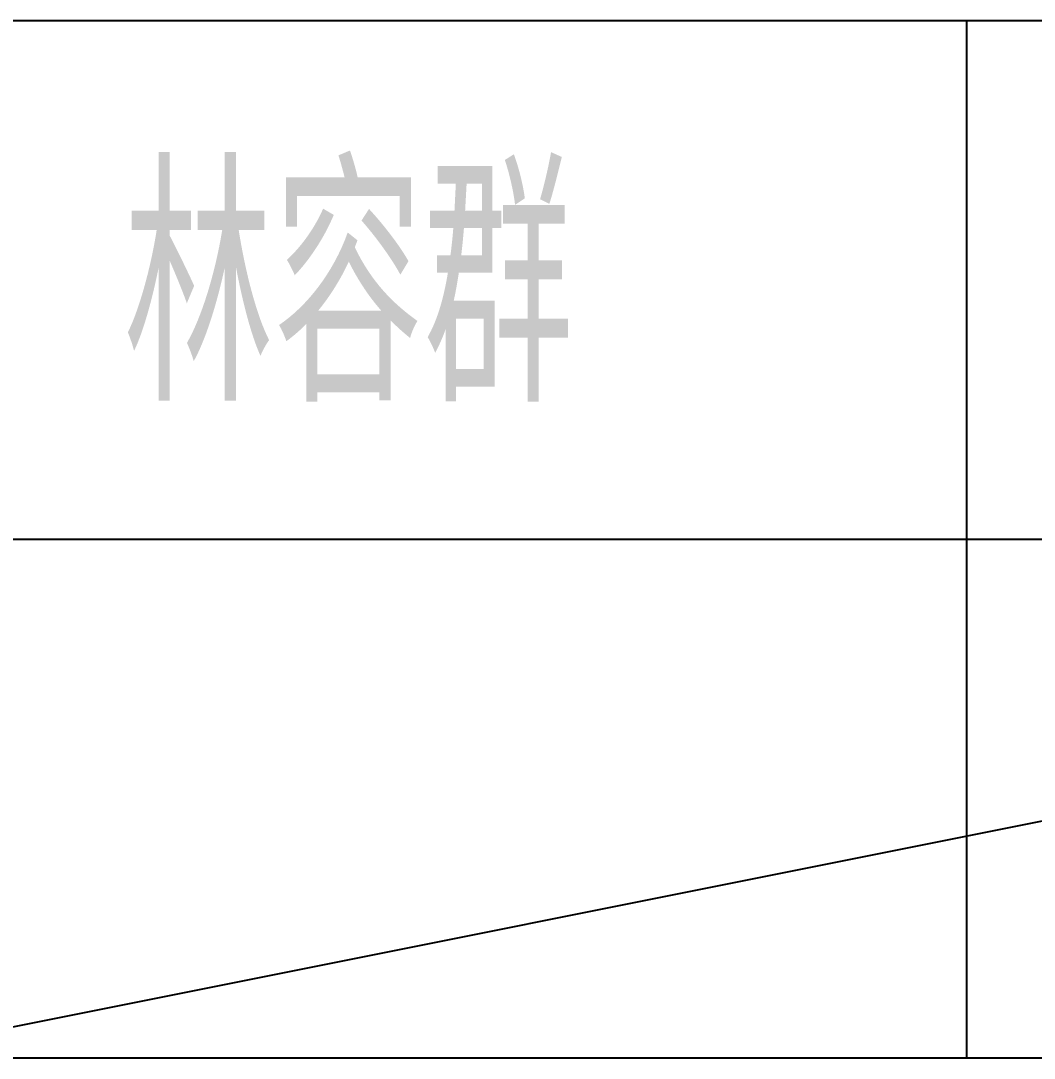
# Model space of a CAD drawing. Extents: x 93518 to 937116, y -359949 to 58022.
# Drawn here: x 755615 to 756982, y -120175 to -118775 of the extents above; entities that cross this region are included whole.
import ezdxf

# ---------------------------------------------------------------- set-up
doc = ezdxf.new("R2010")
doc.units = 0
doc.header["$LTSCALE"] = 1000
doc.header["$MEASUREMENT"] = 0
doc.layers.get('0').update_dxf_attribs({"color": 8, "linetype": 'CONTINUOUS'})
doc.layers.add('PUB_TEXT', color=8, linetype='CONTINUOUS')
doc.styles.add('HZ', font='geditxt.shx', dxfattribs={"width": 0.8, "bigfont": 'dxt.shx'})

msp = doc.modelspace()

# ---------------------------------------------------------------- linework, layer by layer
at = {"color": 2}
for p, q in [((767891.4, -118774.9), (749891.4, -118774.9)), ((756891.4, -120174.9), (756891.4, -118774.9)), ((758891.4, -119474.9), (749891.4, -119474.9)), ((767891.4, -120174.9), (750891.4, -120174.9))]:
    msp.add_line(p, q, dxfattribs=at)
at = {"color": 1}
msp.add_line((755391.4, -120174.9), (758891.4, -119474.9), dxfattribs=at)

# ---------------------------------------------------------------- texts
at = {"layer": 'PUB_TEXT', "style": 'HZ', "width": 0.7}
msp.add_text('林容群', height=304.25, dxfattribs=at).set_placement((755753.5, -119288.4))

doc.saveas('drawing.dxf')
